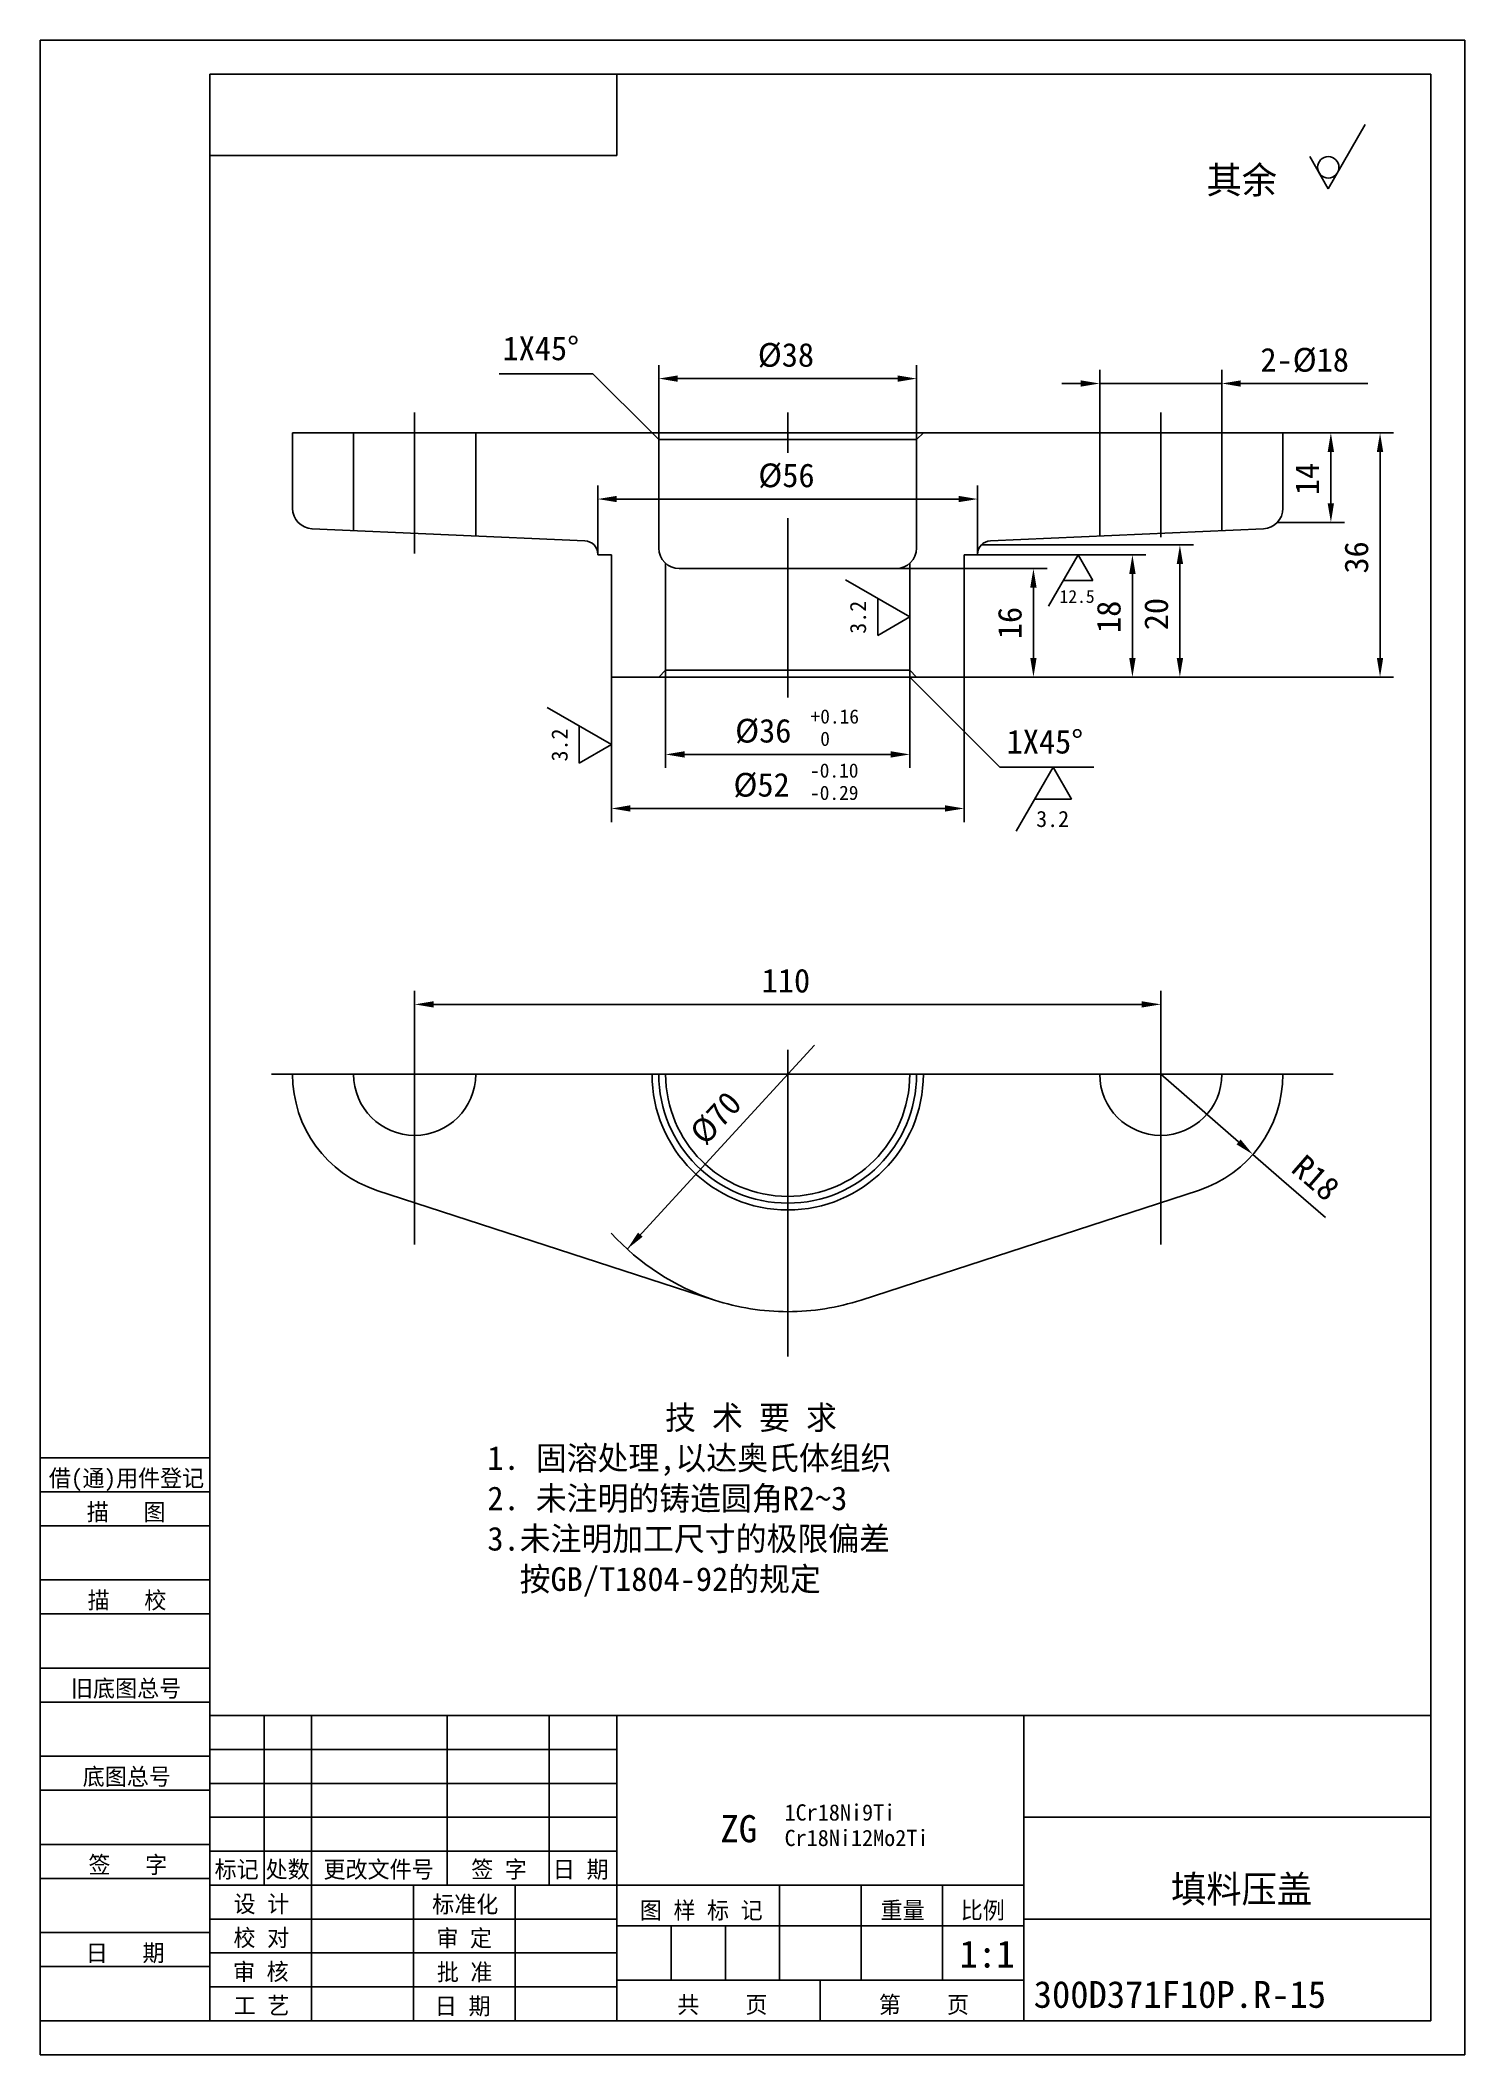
# Model space of a CAD drawing. Header units: metres. Extents: x 0 to 210, y 0 to 297.
import ezdxf

# ---------------------------------------------------------------- set-up
doc = ezdxf.new("R2010")
doc.units = ezdxf.units.M
for name, color, linetype in [('C', 6, 'Continuous'), ('D', 1, 'Continuous'), ('FL', 5, 'Continuous'), ('T', 7, 'Continuous'), ('TL', 4, 'Continuous')]:
    doc.layers.add(name, color=color, linetype=linetype)

# ---------------------------------------------------------------- blocks, each defined once
blk = doc.blocks.new('TUKUN4')
at = {"layer": 'FL'}
for p, q in [((0, 297), (0, 0)), ((210, 297), (0, 297)), ((210, 0), (210, 297)), ((0, 78), (25, 78)), ((0, 70), (25, 70)), ((0, 65), (25, 65)), ((0, 57), (25, 57)), ((0, 52), (25, 52)), ((33, 25), (33, 50)), ((40, 5), (40, 50)), ((60, 25), (60, 50)), ((75, 25), (75, 50)), ((25, 45), (85, 45)), ((0, 44), (25, 44)), ((0, 39), (25, 39)), ((25, 40), (85, 40)), ((25, 35), (85, 35)), ((0, 31), (25, 31)), ((25, 30), (85, 30)), ((0, 26), (25, 26)), ((70, 5), (70, 25)), ((0, 18), (25, 18)), ((25, 20), (85, 20)), ((25, 15), (85, 15)), ((0, 13), (25, 13)), ((25, 10), (85, 10)), ((0, 0), (210, 0))]:
    blk.add_line(p, q, dxfattribs=at)
at = {"layer": 'TL'}
for p, q in [((25, 5), (25, 292)), ((205, 292), (25, 292)), ((85, 292), (85, 280)), ((205, 5), (205, 292)), ((85, 280), (25, 280)), ((0, 88), (25, 88)), ((0, 83), (25, 83)), ((205, 50), (25, 50)), ((85, 5), (85, 50)), ((145, 5), (145, 50)), ((205, 35), (145, 35)), ((145, 25), (25, 25)), ((55, 5), (55, 25)), ((109, 11), (109, 25)), ((121, 11), (121, 25)), ((133, 11), (133, 25)), ((85, 19), (145, 19)), ((93, 11), (93, 19)), ((101, 11), (101, 19)), ((205, 20), (145, 20)), ((145, 11), (85, 11)), ((115, 5), (115, 11)), ((0, 5), (205, 5))]:
    blk.add_line(p, q, dxfattribs=at)
at = {"layer": 'T'}
for s, p in [('借(通)用件登记', (1.26, 83.76)), ('描   图', (6.86, 78.76)), ('描   校', (6.98, 65.76)), ('旧底图总号', (4.52, 52.76)), ('底图总号', (6.25, 39.76)), ('签   字', (7.1, 26.76)), ('标记', (25.71, 26.07)), ('处数', (33.22, 26.07)), ('更改文件号', (41.75, 26.07)), ('签 字', (63.53, 26.07)), ('日 期', (75.57, 26.07)), ('设 计', (28.5, 20.99)), ('标准化', (57.77, 20.93)), ('图 样 标 记', (88.4, 20.04)), ('重量', (123.88, 20.04)), ('比例', (135.7, 20.04)), ('校 对', (28.48, 15.99)), ('审 定', (58.39, 15.93)), ('日   期', (6.72, 13.76)), ('审 核', (28.41, 10.99)), ('批 准', (58.46, 10.93)), ('共    页', (93.91, 6.13)), ('第    页', (123.62, 6.13)), ('工 艺', (28.52, 5.99)), ('日 期', (58.18, 5.93))]:
    blk.add_text(s, height=2.5, dxfattribs=at).set_placement(p)

msp = doc.modelspace()

# ---------------------------------------------------------------- linework, layer by layer
at = {"layer": 'C'}
for p, q in [((55.19, 242.12), (55.19, 221.31)), ((110.19, 242.12), (110.19, 236.18)), ((165.19, 242.12), (165.19, 223.73)), ((110.19, 226.53), (110.19, 200.12)), ((55.19, 148.14), (55.19, 119.45)), ((110.19, 148.14), (110.19, 102.95)), ((165.19, 148.14), (165.19, 119.45)), ((34.1, 144.55), (190.6, 144.55))]:
    msp.add_line(p, q, dxfattribs=at)
at = {"layer": 'D'}
for p, q in [((195.34, 284.58), (189.88, 275.12)), ((189.88, 275.12), (187.15, 279.85)), ((81.48, 247.83), (67.65, 247.83)), ((90.19, 239.12), (81.48, 247.83)), ((91.19, 238.12), (91.19, 249.12)), ((93.99, 247.12), (126.39, 247.12)), ((129.19, 238.12), (129.19, 249.12)), ((156.19, 239.12), (156.19, 248.4)), ((174.19, 239.12), (174.19, 248.4)), ((153.39, 246.4), (150.59, 246.4)), ((156.19, 246.4), (174.19, 246.4)), ((176.99, 246.4), (179.79, 246.4)), ((179.79, 246.4), (195.72, 246.4)), ((183.19, 239.12), (192.27, 239.12)), ((192.27, 239.12), (199.52, 239.12)), ((190.27, 236.32), (190.27, 228.72)), ((197.52, 205.92), (197.52, 236.32)), ((82.19, 221.12), (82.19, 231.36)), ((84.99, 229.36), (135.39, 229.36)), ((138.19, 221.12), (138.19, 231.36)), ((182.36, 225.92), (192.27, 225.92)), ((138.19, 221.12), (163.01, 221.12)), ((138.75, 222.59), (170.01, 222.59)), ((148.62, 213.55), (152.99, 221.12)), ((152.99, 221.12), (155.18, 217.33)), ((168.01, 205.92), (168.01, 219.79)), ((118.73, 217.46), (128.19, 211.99)), ((126.19, 219.12), (148.42, 219.12)), ((155.18, 217.33), (150.8, 217.33)), ((161.01, 205.92), (161.01, 218.32)), ((123.46, 209.26), (123.46, 214.72)), ((146.42, 205.92), (146.42, 216.32)), ((128.19, 211.99), (123.46, 209.26)), ((84.19, 203.12), (84.19, 181.74)), ((92.19, 204.12), (92.19, 189.71)), ((128.19, 204.12), (128.19, 189.71)), ((128.19, 203.12), (141.47, 189.84)), ((136.19, 203.12), (163.01, 203.12)), ((136.19, 203.12), (170.01, 203.12)), ((136.19, 203.12), (148.42, 203.12)), ((136.19, 203.12), (136.19, 181.74)), ((170.01, 203.12), (199.52, 203.12)), ((74.73, 198.62), (84.19, 193.16)), ((79.46, 190.43), (79.46, 195.89)), ((84.19, 193.16), (79.46, 190.43)), ((94.99, 191.71), (125.39, 191.71)), ((141.47, 189.84), (155.3, 189.84)), ((143.85, 180.38), (149.32, 189.84)), ((149.32, 189.84), (152.05, 185.11)), ((152.05, 185.11), (146.58, 185.11)), ((86.99, 183.74), (133.39, 183.74)), ((55.19, 148.14), (55.19, 156.86)), ((57.99, 154.86), (162.39, 154.86)), ((165.19, 148.14), (165.19, 156.86)), ((86.52, 118.78), (114.14, 148.85)), ((176.66, 134.58), (165.19, 144.55)), ((178.77, 132.74), (183, 129.06)), ((183, 129.06), (189.48, 123.42))]:
    msp.add_line(p, q, dxfattribs=at)
msp.add_lwpolyline([(99.38, 111.27, -0.13), (84.18, 121.14, -0.38)], format="xyb", dxfattribs=at)
msp.add_circle((189.88, 278.27), 1.58, dxfattribs=at)
for points in [[(93.99, 247.59), (93.99, 246.65), (91.19, 247.12)], [(126.39, 247.59), (126.39, 246.65), (129.19, 247.12)], [(153.39, 246.86), (153.39, 245.93), (156.19, 246.4)], [(176.99, 246.86), (176.99, 245.93), (174.19, 246.4)], [(189.8, 236.32), (190.73, 236.32), (190.27, 239.12)], [(197.05, 236.32), (197.98, 236.32), (197.52, 239.12)], [(84.99, 229.83), (84.99, 228.9), (82.19, 229.36)], [(135.39, 229.83), (135.39, 228.9), (138.19, 229.36)], [(189.8, 228.72), (190.73, 228.72), (190.27, 225.92)], [(160.54, 218.32), (161.48, 218.32), (161.01, 221.12)], [(167.54, 219.79), (168.48, 219.79), (168.01, 222.59)], [(145.95, 216.32), (146.88, 216.32), (146.42, 219.12)], [(145.95, 205.92), (146.88, 205.92), (146.42, 203.12)], [(160.54, 205.92), (161.48, 205.92), (161.01, 203.12)], [(167.54, 205.92), (168.48, 205.92), (168.01, 203.12)], [(197.05, 205.92), (197.98, 205.92), (197.52, 203.12)], [(94.99, 192.18), (94.99, 191.24), (92.19, 191.71)], [(125.39, 192.18), (125.39, 191.24), (128.19, 191.71)], [(86.99, 184.21), (86.99, 183.28), (84.19, 183.74)], [(133.39, 184.21), (133.39, 183.28), (136.19, 183.74)], [(57.99, 155.32), (57.99, 154.39), (55.19, 154.86)], [(162.39, 155.32), (162.39, 154.39), (165.19, 154.86)], [(176.35, 134.22), (176.97, 134.93), (178.77, 132.74)], [(88.13, 121.21), (86.52, 118.78), (88.8, 120.59)]]:
    msp.add_solid(points, dxfattribs=at)
at = {"layer": 'TL'}
for p, q in [((110.19, 239.12), (37.19, 239.12)), ((37.19, 239.12), (37.19, 227.99)), ((46.19, 239.12), (46.19, 224.72)), ((64.19, 239.12), (64.19, 223.92)), ((91.19, 238.12), (90.19, 239.12)), ((110.19, 238.12), (91.19, 238.12)), ((91.19, 238.12), (91.19, 222.12)), ((110.19, 239.12), (183.19, 239.12)), ((110.19, 238.12), (129.19, 238.12)), ((129.19, 238.12), (130.19, 239.12)), ((129.19, 238.12), (129.19, 222.12)), ((156.19, 239.12), (156.19, 223.92)), ((174.19, 239.12), (174.19, 224.72)), ((183.19, 239.12), (183.19, 227.99)), ((80.28, 223.2), (40.06, 224.99)), ((140.11, 223.2), (180.33, 224.99)), ((82.19, 221.12), (82.19, 221.21)), ((84.19, 221.12), (82.19, 221.12)), ((84.19, 221.12), (84.19, 203.12)), ((92.19, 219.88), (92.19, 204.12)), ((128.19, 219.88), (128.19, 204.12)), ((136.19, 221.12), (138.19, 221.12)), ((136.19, 221.12), (136.19, 203.12)), ((138.19, 221.12), (138.19, 221.21)), ((110.19, 219.12), (94.19, 219.12)), ((110.19, 219.12), (126.19, 219.12)), ((110.19, 203.12), (84.19, 203.12)), ((91.19, 203.12), (92.19, 204.12)), ((110.19, 204.12), (92.19, 204.12)), ((110.19, 204.12), (128.19, 204.12)), ((110.19, 203.12), (136.19, 203.12)), ((129.19, 203.12), (128.19, 204.12)), ((49.63, 127.44), (99.38, 111.27)), ((170.76, 127.44), (121.01, 111.27))]:
    msp.add_line(p, q, dxfattribs=at)
for centre, radius, start, end in [((40.19, 227.99), 3, 180, 267.46), ((180.19, 227.99), 3, 272.54, 0), ((80.19, 221.21), 2, 0, 87.46), ((140.19, 221.21), 2, 92.54, 180), ((94.19, 222.12), 3, 180, 270), ((126.19, 222.12), 3, 270, 0), ((55.19, 144.55), 18, 180, 252), ((55.19, 144.55), 9, 180, 0), ((110.19, 144.55), 20, 180, 270), ((110.19, 144.55), 19, 180, 270), ((110.19, 144.55), 18, 180, 270), ((110.19, 144.55), 18, 270, 0), ((110.19, 144.55), 20, 270, 0), ((110.19, 144.55), 19, 270, 0), ((165.19, 144.55), 9, 180, 0), ((165.19, 144.55), 18, 288, 0), ((110.19, 144.55), 35, 252, 270), ((110.19, 144.55), 35, 270, 288)]:
    msp.add_arc(centre, radius, start, end, dxfattribs=at)

# ---------------------------------------------------------------- block references
msp.add_blockref('TUKUN4', (0, 0), dxfattribs=at)

# ---------------------------------------------------------------- texts
at = {"layer": 'D'}
for s, height, p in [('其余', 4, (171.93, 274.4)), ('1X45%%d', 3.5, (68.15, 249.83)), ('%%c38', 3.5, (105.78, 248.87)), ('2-%%C18', 3.5, (179.88, 248.15)), ('%%C56', 3.5, (105.86, 231.11)), ('12.5', 1.9, (150.27, 214.05)), ('%%C36', 3.5, (102.44, 193.46)), ('+0.16', 2.1, (113.56, 196.26)), (' 0', 2.1, (113.56, 192.97)), ('1X45%%d', 3.5, (142.47, 191.84)), ('-0.10', 2.1, (113.48, 188.29)), ('%%C52', 3.5, (102.19, 185.49)), ('-0.29', 2.1, (113.48, 185)), ('3.2', 2.38, (146.82, 181.01)), ('110', 3.5, (106.36, 156.61)), ('            技 术 要 求', 3.5, (63.53, 92.18)), (' 1. 固溶处理,以达奥氏体组织', 3.5, (63.53, 86.23)), (' 2. 未注明的铸造圆角R2~3', 3.5, (63.53, 80.28)), (' 3.未注明加工尺寸的极限偏差', 3.5, (63.53, 74.33)), ('   按GB/T1804-92的规定', 3.5, (63.53, 68.38)), ('1Cr18Ni9Ti', 2.4, (109.72, 34.52)), ('ZG', 4, (100.25, 31.32)), ('Cr18Ni12Mo2Ti', 2.4, (109.72, 30.76)), ('填料压盖', 4, (166.7, 22.42)), ('1:1', 4, (135.51, 12.85)), ('300D371F10P.R-15', 3.96, (146.46, 6.91))]:
    msp.add_text(s, height=height, dxfattribs=at).set_placement(p)
for s, height, rotation, p in [('14', 3.5, 90, (188.52, 229.93)), ('36', 3.5, 90, (195.77, 218.37)), ('3.2', 2.38, 90, (121.74, 209.5)), ('18', 3.5, 90, (159.26, 209.62)), ('20', 3.5, 90, (166.26, 210.02)), ('16', 3.5, 90, (144.67, 208.7)), ('3.2', 2.38, 90, (77.74, 190.67)), ('%%C70', 3.5, 47.44, (98.03, 133.89)), ('R18', 3.5, 318.97, (184.21, 130.32))]:
    msp.add_text(s, height=height, rotation=rotation, dxfattribs=at).set_placement(p)

doc.saveas('drawing.dxf')
